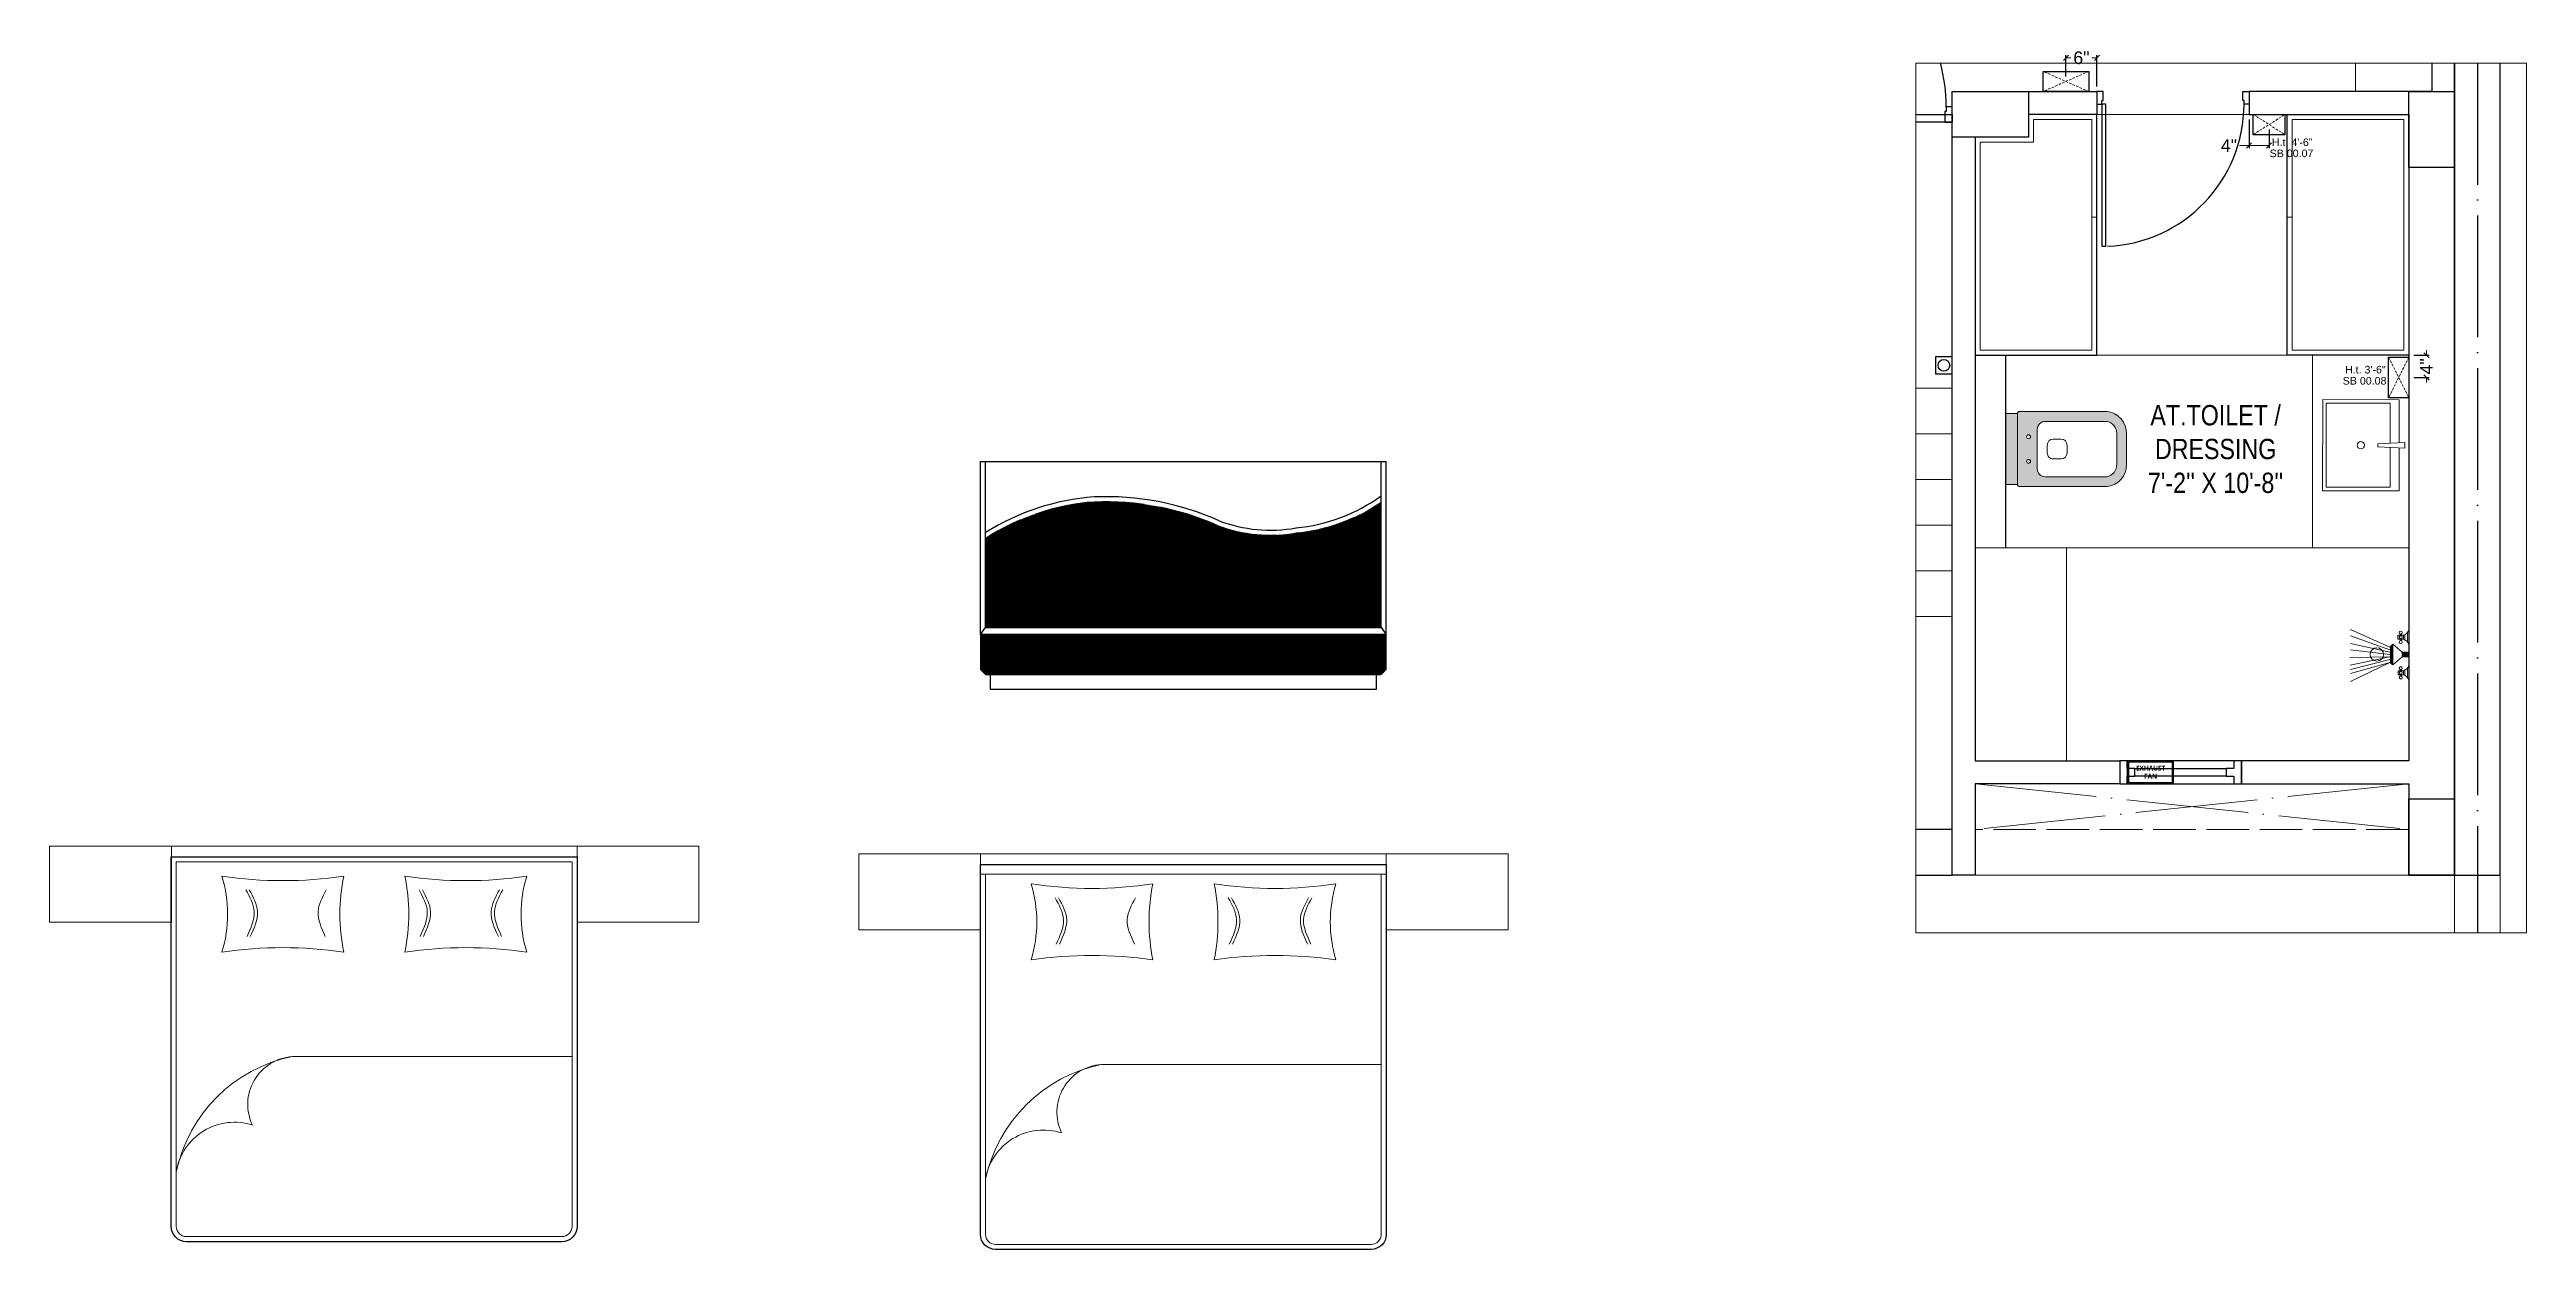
# Model space of a CAD drawing. Header units: millimetres. Extents: x 56222 to 3066687, y -650199 to -121287.
# Drawn here: x 145421.5 to 145909.8, y -181050.5 to -180813.8 of the extents above; entities that cross this region are included whole.
import ezdxf

# ---------------------------------------------------------------- set-up
doc = ezdxf.new("R2010")
doc.units = ezdxf.units.MM
doc.header["$MEASUREMENT"] = 0
doc.header["$PDMODE"] = 35
for name, pattern in [('00 . GROUND FLOOR$0$DASHED', [0.75, 0.5, -0.25]), ('ACAD_ISO02W100', [15, 12, -3]), ('ACAD_ISO04W100', [30, 24, -3, 0, -3]), ('DASHED', [0.75, 0.5, -0.25]), ('DASHED2', [0.375, 0.25, -0.125])]:
    doc.linetypes.add(name, pattern=pattern)
doc.layers.get('Defpoints').update_dxf_attribs({"color": 220})
for name, color, linetype, lineweight in [('$TD_AUDIT_GENERATED_(A0BDF17)', 32, 'Continuous', 30), ('COLUMN', 1, 'Continuous', 30), ('dim05', 1, 'Continuous', 13), ('el', 7, 'Continuous', 20), ('ELEC-wires', 1, 'DASHED2', 13), ('Electrical', 84, 'Continuous', 30), ('ELEVATION', 250, 'Continuous', 9), ('FIRST FLOOR ( TEXT )', 7, 'Continuous', 9), ('FURNITURE', 32, 'Continuous', 9), ('GROUND FLOOR', 7, 'Continuous', 9), ('GROUND FLOOR  ( PLINE )', 251, 'Continuous', 30), ('GROUND FLOOR ( STAIR )', 251, 'Continuous', 9), ('UTILITY', 48, 'Continuous', 9), ('wall', 7, 'Continuous', 30), ('X_PLOT', 1, 'Continuous', 9), ('XX~SLAB ( BEAM )~ ( DIM )', 7, 'Continuous', 9), ('XX~STR BEAM', 5, 'ACAD_ISO02W100', 9)]:
    doc.layers.add(name, color=color, linetype=linetype, lineweight=lineweight)
for name, color, linetype in [('AR DOOR', 40, 'Continuous'), ('AR ELE-5', 134, 'Continuous'), ('AR HATCH-7', 7, 'Continuous')]:
    doc.layers.add(name, color=color, linetype=linetype)
doc.layers.add('XX~SLAB ( PLINE )', color=251, linetype='Continuous', plot=False)
doc.styles.add('Arial', font='arial.ttf')
doc.styles.add('KATHA', font='swissc.ttf')
doc.styles.get("Standard").update_dxf_attribs({"font": 'arial.ttf', "height": 6})
doc.dimstyles.new('ISO-25', dxfattribs={"dimtxt": 2.5, "dimasz": 1, "dimexe": 0.5, "dimexo": 1, "dimtad": 0, "dimdec": 1, "dimlunit": 4, "dimtxsty": 'Standard', "dimblk": 'OBLIQUE', "dimcen": 2.5, "dimclrd": 1, "dimclre": 1, "dimclrt": 5, "dimadec": 0, "dimazin": 0, "dimtfac": 1, "dimtdec": 1, "dimtmove": 0, "dimatfit": 3, "dimfxl": 1, "dimlwd": -1, "dimarcsym": 0})
pattern_1 = [(45, (0, 0), (-0.08838834765, 0.08838834765), [])]

# ---------------------------------------------------------------- blocks, each defined once
blk = doc.blocks.new('A$C3EC62B37')
at = {"layer": 'FURNITURE', "lineweight": 30, "ltscale": 0.25, "true_color": 0xffffff}
h = blk.add_hatch(color=7, dxfattribs=at)
h.dxf.hatch_style = 1
h.paths.add_polyline_path([(-12.22, 0), (-12.22, 2.35), (-26.26, 2.35), (-26.26, 0)])
h.paths.add_polyline_path([(-26.26, 2.35), (-12.22, 2.35, 0.414214), (-11.83, 2.74), (-11.83, 19.96, 0.388639), (-16.24, 23.87), (-22.38, 23.87, 0.379499), (-26.65, 19.96), (-26.65, 2.74, 0.414214)])
h.paths.add_polyline_path([(-15.35, 6.26), (-23.13, 6.26, -0.414214), (-24.7, 7.83), (-24.7, 19.96, -0.349567), (-22.37, 21.91), (-16.24, 21.91, -0.364948), (-13.78, 19.96), (-13.78, 7.83, -0.414214)], flags=16)
h.paths.add_polyline_path([(-18.46, 8.22), (-20.02, 8.22, -0.414214), (-21.2, 9.39), (-21.2, 10.96, -0.414214), (-20.02, 12.13), (-18.46, 12.13, -0.414214), (-17.28, 10.96), (-17.28, 9.39, -0.414214)], flags=0)
h.paths.add_polyline_path([(-22.06, 4.53, -1), (-21.27, 4.53, -1)], flags=16)
at = {"layer": 'FURNITURE', "color": 0, "linetype": 'ByBlock', "lineweight": -2}
for p, q in [((-26.65, 2.74), (-26.65, 19.96)), ((-24.7, 7.83), (-24.7, 19.96)), ((-22.24, 23.87), (-16.24, 23.87)), ((-22.24, 21.91), (-16.24, 21.91)), ((-13.78, 7.83), (-13.78, 19.96)), ((-11.83, 2.74), (-11.83, 19.96)), ((-21.2, 9.39), (-21.2, 10.96)), ((-20.02, 12.13), (-18.46, 12.13)), ((-17.28, 9.39), (-17.28, 10.96)), ((-23.13, 6.26), (-15.35, 6.26)), ((-20.02, 8.22), (-18.46, 8.22)), ((-26.26, 2.35), (-12.22, 2.35)), ((-26.26, 2.35), (-26.26, 0)), ((-26.26, 0), (-12.22, 0)), ((-26.26, 0), (-12.22, 0)), ((-12.22, 2.35), (-12.22, 0))]:
    blk.add_line(p, q, dxfattribs=at)
for centre in [(-21.66, 4.53), (-16.81, 4.53)]:
    blk.add_circle(centre, 0.391, dxfattribs=at)
for centre, radius, start, end in [((-22.31, 19.5), 4.37, 89.0873, 174.0395), ((-22.31, 19.48), 2.44, 88.437, 168.6348), ((-16.17, 19.5), 4.37, 5.9605, 90.9127), ((-16.17, 19.48), 2.44, 11.3652, 91.563), ((-20.02, 10.96), 1.17, 90, 180), ((-18.46, 10.96), 1.17, 0, 90), ((-23.13, 7.83), 1.57, 180, 270), ((-20.02, 9.39), 1.17, 180, 270), ((-18.46, 9.39), 1.17, 270, 0), ((-15.35, 7.83), 1.57, 270, 0), ((-26.26, 2.74), 0.391, 180, 270), ((-12.22, 2.74), 0.391, 270, 0)]:
    blk.add_arc(centre, radius, start, end, dxfattribs=at)
blk = doc.blocks.new('*U262')
for points in [[(-40, 0), (0, 0), (0, 30), (10, 30), (10, 100), (-40, 100)], [(0, 0), (0, -1120), (30, -1120), (30, 0)], [(1160, 0), (1120, 0), (1120, 30), (1110, 30), (1110, 100), (1160, 100)]]:
    blk.add_lwpolyline(points, close=True)
at = {"layer": 'AR ELE-5', "linetype": 'ByBlock', "ltscale": 15}
blk.add_arc((-2, 1), 1122, 272.373, 359.9653, dxfattribs=at)
blk = doc.blocks.new('A$C07311617')
at = {"layer": 'UTILITY'}
h = blk.add_hatch(color=7, dxfattribs=at)
h.paths.add_polyline_path([(-3.13, 2.02), (-3.13, 0), (-3.74, 0), (-3.74, 0.46), (-3.74, 1.42)])
h.paths.add_polyline_path([(-3.13, 0), (-3.13, -0.46), (-3.13, -2.02), (-3.74, -1.59), (-3.74, -0.46), (-3.74, 0)])
h = blk.add_hatch(color=7, dxfattribs=at)
h.paths.add_polyline_path([(0, 0.46), (0, 0), (-1.35, 0), (-1.35, 0.46)])
h.paths.add_polyline_path([(0, 0), (0, -0.46), (-1.35, -0.46), (-1.35, 0)])
at = {"layer": 'UTILITY', "color": 7}
for p, q in [((-3.74, 1.42), (-11.52, 4.9)), ((-3.74, 0.94), (-11.52, 3.66)), ((-3.74, 0.46), (-11.52, 2.15)), ((-3.74, 0), (-11.52, 0.93)), ((-3.13, 2.02), (-3.74, 1.42)), ((-3.13, -0.46), (-3.13, 2.02)), ((-1.35, 0.46), (-3.13, 2.02)), ((-3.13, 0.46), (-3.13, 1.42)), ((-1.74, 3.79), (-1.74, 4.05)), ((-1.74, 2.99), (-1.74, 2.72)), ((-1.47, 3.79), (-1.47, 4.05)), ((-1.47, 2.99), (-1.47, 2.72)), ((-1.35, -0.46), (-1.35, 0.46)), ((-1.35, 0.46), (0, 0.46)), ((-0.8, 3.9), (-0.8, 2.88)), ((-0.27, 2.44), (-0.27, 4.33)), ((0, -0.46), (0, 0.46)), ((-3.74, -0.46), (-11.62, -0.61)), ((-3.74, -0.46), (-11.57, -2.09)), ((-3.74, -1.03), (-11.52, -2.96)), ((-3.74, -1.59), (-11.52, -5.3)), ((-3.74, -1.59), (-11.52, -3.73)), ((-3.74, -1.59), (-3.13, -2.02)), ((-3.13, -0.46), (-3.13, -2.02)), ((-1.35, -0.46), (-3.13, -2.02)), ((-1.74, -3.22), (-1.74, -2.95)), ((-1.74, -4.02), (-1.74, -4.29)), ((-1.47, -3.22), (-1.47, -2.95)), ((-1.47, -4.02), (-1.47, -4.29)), ((-1.35, -0.46), (0, -0.46)), ((-0.8, -4.13), (-0.8, -3.11)), ((-0.27, -2.68), (-0.27, -4.56))]:
    blk.add_line(p, q, dxfattribs=at)
for points in [[(-1.35, 0.46), (-3.13, 2.02)], [(-3.13, -2.02), (-1.35, -0.46)]]:
    blk.add_lwpolyline(points, dxfattribs=at)
for points in [[(-1.07, 2.99), (-2.14, 2.99), (-2.14, 3.79), (-1.07, 3.79)], [(-1.07, -3.22), (-2.14, -3.22), (-2.14, -4.02), (-1.07, -4.02)]]:
    blk.add_lwpolyline(points, close=True, dxfattribs=at)
for centre, radius in [((-6.31, 0), 1.33), ((-1.6, 4.32), 0.298), ((-1.6, 3.39), 0.298), ((-1.6, 2.45), 0.298), ((-1.6, -2.69), 0.298), ((-1.6, -3.62), 0.298), ((-1.6, -4.55), 0.298)]:
    blk.add_circle(centre, radius, dxfattribs=at)
for centre, start, end in [((-1.47, 5.26), 285.2551, 344.7449), ((-1.47, 1.52), 15.2551, 74.7449), ((-1.47, -1.75), 285.2551, 344.7449), ((-1.47, -5.49), 15.2551, 74.7449)]:
    blk.add_arc(centre, 1.52, start, end, dxfattribs=at)
blk = doc.blocks.new('6616')
at = {"color": 242, "linetype": 'DASHED', "true_color": 0xcd2027}
for p, q in [((386784.79, -36915.77), (386775.78, -36911.78)), ((386784.79, -36911.78), (386775.78, -36915.77))]:
    blk.add_line(p, q, dxfattribs=at)
at = {"layer": 'ELEC-wires', "color": 5, "linetype": 'ByBlock', "lineweight": 30, "ltscale": 4}
blk.add_lwpolyline([(386775.78, -36911.78), (386784.79, -36911.78), (386784.79, -36915.77), (386775.78, -36915.77)], close=True, dxfattribs=at)
blk = doc.blocks.new('_Oblique')
at = {"layer": 'wall', "color": 0, "lineweight": -2}
blk.add_line((-0.5, -0.5), (0.5, 0.5), dxfattribs=at)
blk = doc.blocks.new('*D1222')
at = {"layer": 'Defpoints', "color": 0, "lineweight": 30, "transparency": 16777216}
for p in [(145886.6, -180874.12), (145886.6, -180878.5), (145890.07, -180878.5)]:
    blk.add_point(p, dxfattribs=at)
at = {"layer": 'dim05', "color": 1, "linetype": 'Continuous', "lineweight": -2, "transparency": 16777216}
for p, q in [((145887.6, -180874.12), (145890.57, -180874.12)), ((145887.6, -180878.5), (145890.57, -180878.5))]:
    blk.add_line(p, q, dxfattribs=at)
at = {"layer": 'dim05', "color": 1, "linetype": 'Continuous', "transparency": 16777216}
for p, q in [((145890.07, -180874.12), (145890.07, -180873.12)), ((145890.07, -180874.12), (145890.07, -180874.19)), ((145890.07, -180878.5), (145890.07, -180878.42)), ((145890.07, -180878.5), (145890.07, -180879.5))]:
    blk.add_line(p, q, dxfattribs=at)
at = {"layer": 'dim05', "color": 1, "transparency": 16777216}
for p, rotation in [((145890.07, -180874.12), 270), ((145890.07, -180878.5), 90)]:
    blk.add_blockref('_Oblique', p, dxfattribs=dict(at, rotation=rotation))
at = {"layer": 'dim05', "color": 5, "lineweight": 25, "transparency": 16777216, "insert": (145890.07, -180876.31), "char_height": 2.5, "attachment_point": 5, "rotation": 90, "style": 'Arial'}
blk.add_mtext('4"', dxfattribs=at)
blk = doc.blocks.new('*D1223')
at = {"layer": 'Defpoints', "color": 0, "lineweight": 30, "transparency": 16777216}
for p in [(145855.1, -180826.62), (145859.05, -180828.61), (145859.05, -180832.75)]:
    blk.add_point(p, dxfattribs=at)
at = {"layer": 'dim05', "color": 1, "linetype": 'Continuous', "lineweight": -2, "transparency": 16777216}
for p, q in [((145855.1, -180827.62), (145855.1, -180833.25)), ((145859.05, -180829.61), (145859.05, -180833.25))]:
    blk.add_line(p, q, dxfattribs=at)
at = {"layer": 'dim05', "color": 1, "linetype": 'Continuous', "transparency": 16777216}
for p, q in [((145855.1, -180832.75), (145853.24, -180832.75)), ((145859.05, -180832.75), (145855.1, -180832.75))]:
    blk.add_line(p, q, dxfattribs=at)
at = {"layer": 'dim05', "color": 1, "transparency": 16777216, "rotation": 180}
blk.add_blockref('_Oblique', (145855.1, -180832.75), dxfattribs=at)
at = {"layer": 'dim05', "color": 1, "transparency": 16777216}
blk.add_blockref('_Oblique', (145859.05, -180832.75), dxfattribs=at)
at = {"layer": 'dim05', "color": 5, "lineweight": 25, "transparency": 16777216, "insert": (145851.13, -180832.75), "char_height": 2.5, "attachment_point": 5, "style": 'Arial'}
blk.add_mtext('4"', dxfattribs=at)
blk = doc.blocks.new('A$C1B9B2090')
at = {"layer": 'Electrical', "ltscale": 10}
blk.add_line((0, 4.97), (10.08, 4.97), dxfattribs=at)
at = {"layer": 'Electrical', "ltscale": 2}
for points in [[(0, 0), (10.08, 0), (10.08, 4.97), (0, 4.97)], [(0.25, 0.25), (9.83, 0.25), (9.83, 4.72), (0.25, 4.72)]]:
    blk.add_lwpolyline(points, close=True, dxfattribs=at)
at = {"layer": 'Electrical', "ltscale": 2, "insert": (1.5, 3.92), "char_height": 1.05, "width": 7.1646, "attachment_point": 1}
blk.add_mtext('\\pxqc;{\\fMalgun Gothic|b1|i0|c0|p34;\\W5.565;\\C0;\\W1;EXHAUST \\P\\W7.7995;\\W1;FAN}', dxfattribs=at)
blk = doc.blocks.new('*D1224')
at = {"layer": 'Defpoints', "color": 0, "lineweight": 30, "transparency": 16777216}
for p in [(145825.1, -180815.46), (145819.01, -180820.12), (145825.1, -180822.11)]:
    blk.add_point(p, dxfattribs=at)
at = {"layer": 'dim05', "color": 1, "linetype": 'Continuous', "lineweight": -2, "transparency": 16777216}
for p, q in [((145819.01, -180819.12), (145819.01, -180814.96)), ((145825.1, -180821.11), (145825.1, -180814.96))]:
    blk.add_line(p, q, dxfattribs=at)
at = {"layer": 'dim05', "color": 1, "linetype": 'Continuous', "transparency": 16777216}
for p, q in [((145819.01, -180815.46), (145819.98, -180815.46)), ((145825.1, -180815.46), (145824.12, -180815.46))]:
    blk.add_line(p, q, dxfattribs=at)
at = {"layer": 'dim05', "color": 1, "transparency": 16777216, "rotation": 180}
blk.add_blockref('_Oblique', (145819.01, -180815.46), dxfattribs=at)
at = {"layer": 'dim05', "color": 1, "transparency": 16777216}
blk.add_blockref('_Oblique', (145825.1, -180815.46), dxfattribs=at)
at = {"layer": 'dim05', "color": 5, "lineweight": 25, "transparency": 16777216, "insert": (145822.05, -180815.46), "char_height": 2.5, "attachment_point": 5, "style": 'Arial'}
blk.add_mtext('6"', dxfattribs=at)

msp = doc.modelspace()

# ---------------------------------------------------------------- hatches: boundary and pattern name
at = {"layer": 'AR HATCH-7', "lineweight": 30, "true_color": 0x939598}
h = msp.add_hatch(dxfattribs=at)
h.set_pattern_fill('ANSI31', color=252)
h.set_pattern_definition(pattern_1)
h.paths.add_polyline_path([(145609.027, -180908.473, 0.01906748), (145606.027, -180910.2525), (145606.027, -180926.0565, -0.34199871), (145609.027, -180922.1835)])
h.paths.add_polyline_path([(145613.027, -180906.5472, 0.02427383), (145609.027, -180908.473), (145609.027, -180922.1835, -0.06325422), (145610.027, -180922.0565), (145613.027, -180922.0565)])
h.paths.add_polyline_path([(145617.027, -180905.0709, 0.02331181), (145613.027, -180906.5472), (145613.027, -180922.0565), (145617.027, -180922.0565)])
h.paths.add_polyline_path([(145621.027, -180903.9997, 0.02263992), (145617.027, -180905.0709), (145617.027, -180922.0565), (145621.027, -180922.0565)])
h.paths.add_polyline_path([(145625.027, -180903.3048, 0.02219638), (145621.027, -180903.9997), (145621.027, -180922.0565), (145625.027, -180922.0565)])
h.paths.add_polyline_path([(145629.027, -180903.0134, 0.00709107), (145627.4985, -180903.0556, 0.01357623), (145625.027, -180903.3048), (145625.027, -180922.0565), (145629.027, -180922.0565)])
h.paths.add_polyline_path([(145637.027, -180903.5015, 0.01864433), (145633.027, -180903.108), (145633.027, -180922.0565), (145637.027, -180922.0565)])
h.paths.add_polyline_path([(145641.027, -180904.2006, 0.01883611), (145637.027, -180903.5015), (145637.027, -180922.0565), (145641.027, -180922.0565)])
h.paths.add_polyline_path([(145633.027, -180903.108, 0.0185599), (145629.027, -180903.0134), (145629.027, -180922.0565), (145633.027, -180922.0565)])
h.paths.add_polyline_path([(145645.027, -180905.2175, 0.01914541), (145641.027, -180904.2006), (145641.027, -180922.0565), (145645.027, -180922.0565)])
h.paths.add_polyline_path([(145649.027, -180906.5717, 0.01958989), (145645.027, -180905.2175), (145645.027, -180922.0565), (145649.027, -180922.0565)])
h.paths.add_polyline_path([(145653.027, -180908.147, -0.01190799), (145651.6989, -180907.6775, 0.01341117), (145649.027, -180906.5717), (145649.027, -180922.0565), (145653.027, -180922.0565)])
h.paths.add_polyline_path([(145657.027, -180909.1521, -0.03490132), (145653.027, -180908.147), (145653.027, -180922.0565), (145657.027, -180922.0565)])
h.paths.add_polyline_path([(145661.027, -180909.5872, -0.03404664), (145657.027, -180909.1521), (145657.027, -180922.0565), (145661.027, -180922.0565)])
h.paths.add_polyline_path([(145665.027, -180909.4775, -0.03385929), (145661.027, -180909.5872), (145661.027, -180922.0565), (145665.027, -180922.0565)])
h.paths.add_polyline_path([(145669.027, -180908.9601, -0.0120649), (145667.3211, -180909.1677, -0.01957295), (145665.027, -180909.4775), (145665.027, -180922.0565), (145669.027, -180922.0565)])
h.paths.add_polyline_path([(145673.027, -180908.1385, -0.0286879), (145669.027, -180908.9601), (145669.027, -180922.0565), (145673.027, -180922.0565)])
h.paths.add_polyline_path([(145677.027, -180906.8169, -0.02959701), (145673.027, -180908.1385), (145673.027, -180922.0565), (145677.027, -180922.0565)])
h.paths.add_polyline_path([(145681.027, -180904.9318, -0.0310701), (145677.027, -180906.8169), (145677.027, -180922.0565), (145680.027, -180922.0565, -0.06325422), (145681.027, -180922.1835)])
h.paths.add_polyline_path([(145684.027, -180903.0841, -0.02474726), (145681.027, -180904.9318), (145681.027, -180922.1835, -0.34199871), (145684.027, -180926.0565)])
h.paths.add_polyline_path([(145685.027, -180929.1641), (145681.027, -180929.1641), (145681.027, -180937.0565), (145683.027, -180937.0565), (145684.027, -180937.0565), (145685.027, -180936.0565)])
h.paths.add_polyline_path([(145681.027, -180929.1641), (145677.027, -180929.1641), (145677.027, -180937.0565), (145681.027, -180937.0565)])
h.paths.add_polyline_path([(145677.027, -180929.1641), (145673.027, -180929.1641), (145673.027, -180937.0565), (145677.027, -180937.0565)])
h.paths.add_polyline_path([(145673.027, -180929.1641), (145669.027, -180929.1641), (145669.027, -180937.0565), (145673.027, -180937.0565)])
h.paths.add_polyline_path([(145669.027, -180929.1641), (145665.027, -180929.1641), (145665.027, -180937.0565), (145669.027, -180937.0565)])
h.paths.add_polyline_path([(145665.027, -180929.1641), (145661.027, -180929.1641), (145661.027, -180937.0565), (145665.027, -180937.0565)])
h.paths.add_polyline_path([(145661.027, -180929.1641), (145657.027, -180929.1641), (145657.027, -180937.0565), (145661.027, -180937.0565)])
h.paths.add_polyline_path([(145657.027, -180929.1641), (145653.027, -180929.1641), (145653.027, -180937.0565), (145657.027, -180937.0565)])
h.paths.add_polyline_path([(145653.027, -180929.1641), (145649.027, -180929.1641), (145649.027, -180937.0565), (145653.027, -180937.0565)])
h.paths.add_polyline_path([(145649.027, -180929.1641), (145645.027, -180929.1641), (145645.027, -180937.0565), (145649.027, -180937.0565)])
h.paths.add_polyline_path([(145645.027, -180929.1641), (145641.027, -180929.1641), (145641.027, -180937.0565), (145645.027, -180937.0565)])
h.paths.add_polyline_path([(145641.027, -180929.1641), (145637.027, -180929.1641), (145637.027, -180937.0565), (145641.027, -180937.0565)])
h.paths.add_polyline_path([(145637.027, -180929.1641), (145633.027, -180929.1641), (145633.027, -180937.0565), (145637.027, -180937.0565)])
h.paths.add_polyline_path([(145633.027, -180929.1641), (145629.027, -180929.1641), (145629.027, -180937.0565), (145633.027, -180937.0565)])
h.paths.add_polyline_path([(145629.027, -180929.1641), (145625.027, -180929.1641), (145625.027, -180937.0565), (145629.027, -180937.0565)])
h.paths.add_polyline_path([(145625.027, -180929.1641), (145621.027, -180929.1641), (145621.027, -180937.0565), (145625.027, -180937.0565)])
h.paths.add_polyline_path([(145621.027, -180929.1641), (145617.027, -180929.1641), (145617.027, -180937.0565), (145621.027, -180937.0565)])
h.paths.add_polyline_path([(145617.027, -180929.1641), (145613.027, -180929.1641), (145613.027, -180937.0565), (145617.027, -180937.0565)])
h.paths.add_polyline_path([(145613.027, -180929.1641), (145609.027, -180929.1641), (145609.027, -180937.0565), (145613.027, -180937.0565)])
h.paths.add_polyline_path([(145609.027, -180929.1641), (145605.027, -180929.1641), (145605.027, -180936.0565), (145606.027, -180937.0565), (145609.027, -180937.0565)])
at = {"layer": 'AR HATCH-7', "lineweight": 30, "true_color": 0x636466}
h = msp.add_hatch(dxfattribs=at)
h.set_pattern_fill('ANSI31', color=251)
h.set_pattern_definition(pattern_1)
h.paths.add_polyline_path([(145680.027, -180922.0565), (145610.027, -180922.0565, 0.41421356), (145606.027, -180926.0565), (145606.027, -180927.8085), (145684.027, -180927.8085), (145684.027, -180926.0565, 0.41421356)])

# ---------------------------------------------------------------- linework, layer by layer
at = {"layer": '$TD_AUDIT_GENERATED_(A0BDF17)', "linetype": '00 . GROUND FLOOR$0$DASHED', "lineweight": 25, "ltscale": 2}
for p, q in [((145617.027, -180905.0709), (145617.027, -180922.0565)), ((145621.027, -180903.9997), (145621.027, -180922.0565)), ((145625.027, -180903.3048), (145625.027, -180922.0565)), ((145629.027, -180903.0134), (145629.027, -180922.0565)), ((145633.027, -180902.0565), (145633.027, -180902.1062)), ((145633.027, -180903.108), (145633.027, -180922.0565)), ((145637.027, -180903.5015), (145637.027, -180922.0565)), ((145641.027, -180904.2006), (145641.027, -180922.0565)), ((145645.027, -180905.2175), (145645.027, -180922.0565)), ((145681.027, -180904.9318), (145681.027, -180922.1835)), ((145609.027, -180908.473), (145609.027, -180922.1835)), ((145613.027, -180906.5472), (145613.027, -180922.0565)), ((145649.027, -180906.5717), (145649.027, -180922.0565)), ((145653.027, -180908.147), (145653.027, -180922.0565)), ((145657.027, -180909.1521), (145657.027, -180922.0565)), ((145661.027, -180909.5872), (145661.027, -180922.0565)), ((145665.027, -180909.4775), (145665.027, -180922.0565)), ((145669.027, -180908.9601), (145669.027, -180922.0565)), ((145673.027, -180908.1385), (145673.027, -180922.0565)), ((145677.027, -180906.8169), (145677.027, -180922.0565)), ((145609.027, -180937.0565), (145609.027, -180929.1641)), ((145613.027, -180937.0565), (145613.027, -180929.1641)), ((145617.027, -180937.0565), (145617.027, -180929.1641)), ((145621.027, -180937.0565), (145621.027, -180929.1641)), ((145625.027, -180937.0565), (145625.027, -180929.1641)), ((145629.027, -180937.0565), (145629.027, -180929.1641)), ((145633.027, -180937.0565), (145633.027, -180929.1641)), ((145637.027, -180937.0565), (145637.027, -180929.1641)), ((145641.027, -180937.0565), (145641.027, -180929.1641)), ((145645.027, -180937.0565), (145645.027, -180929.1641)), ((145649.027, -180937.0565), (145649.027, -180929.1641)), ((145653.027, -180937.0565), (145653.027, -180929.1641)), ((145657.027, -180937.0565), (145657.027, -180929.1641)), ((145661.027, -180937.0565), (145661.027, -180929.1641)), ((145665.027, -180937.0565), (145665.027, -180929.1641)), ((145669.027, -180937.0565), (145669.027, -180929.1641)), ((145673.027, -180937.0565), (145673.027, -180929.1641)), ((145677.027, -180937.0565), (145677.027, -180929.1641)), ((145681.027, -180937.0565), (145681.027, -180929.1641))]:
    msp.add_line(p, q, dxfattribs=at)
msp.add_lwpolyline([(145606.027, -180927.8085), (145684.027, -180927.8085), (145684.027, -180926.0565, 0.41421356), (145680.027, -180922.0565), (145610.027, -180922.0565, 0.41421356), (145606.027, -180926.0565)], format="xyb", close=True, dxfattribs=at)
msp.add_lwpolyline([(145796.5956, -180825.1154), (145795.3956, -180825.1154), (145795.3956, -180826.0154), (145795.0956, -180826.0154), (145795.0956, -180828.1154), (145796.5956, -180828.1154)], close=True)
at = {"layer": 'AR ELE-5', "linetype": 'ByBlock', "ltscale": 15}
msp.add_arc((145761.7463, -180825.1358), 33.6493, 0.034736, 14.908081, dxfattribs=at)
at = {"layer": 'COLUMN'}
for points in [[(145811.5956, -180822.1154), (145811.5956, -180831.1154), (145796.5956, -180831.1154), (145796.5956, -180822.1154)], [(145886.5956, -180822.1154), (145895.5956, -180822.1154), (145895.5956, -180837.1154), (145886.5956, -180837.1154)], [(145886.5956, -180961.6154), (145895.5956, -180961.6154), (145895.5956, -180976.6154), (145886.5956, -180976.6154)]]:
    msp.add_lwpolyline(points, close=True, dxfattribs=at)
at = {"layer": 'Electrical', "linetype": 'ACAD_ISO02W100', "lineweight": 25}
for centre, radius, start, end in [((145630.85, -180948.6824), 45.7497, 94.201039, 122.797766), ((145629.7525, -180956.9217), 53.9132, 65.979197, 92.396126), ((145663.8732, -180873.7201), 35.6149, 275.555492, 304.544381), ((145662.2181, -180880.0322), 29.579, 249.167734, 280.130751)]:
    msp.add_arc(centre, radius, start, end, dxfattribs=at)
at = {"layer": 'ELEVATION', "lineweight": 0}
msp.add_lwpolyline([(145789.4252, -180816.4789), (145909.7765, -180816.4789), (145909.7765, -180988.0514), (145789.4252, -180988.0514)], close=True, dxfattribs=at)
at = {"layer": 'FURNITURE'}
for p, q in [((145824.0956, -180846.8654), (145825.0956, -180846.8654)), ((145863.5956, -180846.8654), (145862.5956, -180846.8654)), ((145867.5956, -180912.1154), (145867.5956, -180874.1154)), ((145421.5287, -180970.9024), (145549.5122, -180970.9024)), ((145581.0353, -180972.4386), (145709.0188, -180972.4386)), ((145605.0435, -180976.4386), (145685.0105, -180976.4386)), ((145605.06, -180974.5375), (145685.027, -180974.5375)), ((145524.5204, -181012.428), (145469.3275, -181012.428)), ((145684.027, -181013.9642), (145628.834, -181013.9642))]:
    msp.add_line(p, q, dxfattribs=at)
at = {"layer": 'FURNITURE', "lineweight": 30}
for p, q in [((145605.027, -180929.1641), (145605.027, -180895.0565)), ((145605.027, -180895.0565), (145685.027, -180895.0565)), ((145606.027, -180927.8085), (145606.027, -180895.0565)), ((145684.027, -180927.8085), (145684.027, -180895.0565)), ((145685.027, -180929.1641), (145685.027, -180895.0565)), ((145606.027, -180937.0565), (145605.027, -180936.0565)), ((145684.027, -180937.0565), (145685.027, -180936.0565))]:
    msp.add_line(p, q, dxfattribs=at)
at = {"layer": 'FURNITURE'}
for points in [[(145876.0956, -180816.4789), (145876.0956, -180822.1154), (145891.0956, -180822.1154), (145891.0956, -180816.4789)], [(145812.5956, -180827.6154), (145812.5956, -180832.1154), (145802.0956, -180832.1154)], [(145802.0956, -180832.1154), (145802.0956, -180873.1154), (145824.0956, -180873.1154), (145824.0956, -180827.6154), (145812.5956, -180827.6154)], [(145884.6937, -180892.3631), (145884.6792, -180900.8742), (145869.5853, -180900.8654), (145869.6059, -180882.8654), (145884.6999, -180882.8742), (145884.6943, -180891.3866)], [(145882.8933, -180892.2755), (145882.8793, -180900.1528), (145870.3059, -180900.1457), (145870.3256, -180883.586), (145882.899, -180883.5931), (145882.8939, -180891.4718)]]:
    msp.add_lwpolyline(points, dxfattribs=at)
at = {"layer": 'FURNITURE', "lineweight": 30}
for points in [[(145789.4252, -180826.6154), (145796.5956, -180826.6154), (145796.5956, -180828.1154), (145789.4252, -180828.1154)], [(145801.0956, -180831.1154), (145801.0956, -180874.1154), (145825.0956, -180874.1154), (145825.0956, -180826.6154), (145811.5956, -180826.6154)], [(145685.027, -180936.0565), (145685.027, -180929.1641), (145605.027, -180929.1641), (145605.027, -180936.0565)], [(145606.027, -180937.0565), (145684.027, -180937.0565)]]:
    msp.add_lwpolyline(points, dxfattribs=at)
for points in [[(145862.5956, -180826.6154), (145886.5956, -180826.6154), (145886.5956, -180874.1154), (145862.5956, -180874.1154)], [(145606.027, -180927.8085), (145684.027, -180927.8085), (145685.027, -180929.1641), (145605.027, -180929.1641)], [(145607.027, -180937.0565), (145683.027, -180937.0565), (145683.027, -180940.0565), (145607.027, -180940.0565)]]:
    msp.add_lwpolyline(points, close=True, dxfattribs=at)
at = {"layer": 'FURNITURE'}
for points in [[(145885.5956, -180827.6154), (145885.5956, -180873.1154), (145863.5956, -180873.1154), (145863.5956, -180827.6154)], [(145880.4775, -180891.5862), (145880.4771, -180892.1578), (145885.7739, -180892.4157), (145885.7746, -180891.3354)], [(145801.0956, -180912.1154), (145819.0956, -180912.1154), (145819.0956, -180954.1154), (145801.0956, -180954.1154)], [(145445.537, -180970.9024), (145445.537, -180985.9024), (145421.5287, -180985.9024), (145421.5287, -180970.9024)], [(145525.5039, -180970.9024), (145525.5039, -180985.9024), (145549.5122, -180985.9024), (145549.5122, -180970.9024)], [(145605.0435, -180972.4386), (145605.0435, -180987.4386), (145581.0353, -180987.4386), (145581.0353, -180972.4386)], [(145685.0105, -180972.4386), (145685.0105, -180987.4386), (145709.0188, -180987.4386), (145709.0188, -180972.4386)]]:
    msp.add_lwpolyline(points, close=True, dxfattribs=at)
at = {"layer": 'FURNITURE', "lineweight": 30}
for points in [[(145522.5204, -181048.932), (145448.5204, -181048.932, -0.41421356), (145445.5204, -181045.932), (145445.5204, -180973.0013), (145525.5204, -180973.0013), (145525.5204, -181045.932, -0.41421356)], [(145682.027, -181050.4682), (145608.027, -181050.4682, -0.41421356), (145605.027, -181047.4682), (145605.027, -180974.5375), (145685.027, -180974.5375), (145685.027, -181047.4682, -0.41421356)]]:
    msp.add_lwpolyline(points, format="xyb", close=True, dxfattribs=at)
at = {"layer": 'FURNITURE'}
for points in [[(145522.5204, -181047.932), (145448.5204, -181047.932, -0.41421356), (145446.5204, -181045.932), (145446.5204, -180974.0013), (145524.5204, -180974.0013), (145524.5204, -181045.932, -0.41421356)], [(145682.027, -181049.4682), (145608.027, -181049.4682, -0.41421356), (145606.027, -181047.4682), (145606.027, -180976.4386), (145684.027, -180976.4386), (145684.027, -181047.4682, -0.41421356)], [(145461.5314, -181025.9492, -0.52796512), (145469.3275, -181012.428, 0.29648943), (145446.5204, -181035.0707, -0.4593765), (145461.5314, -181025.9492)], [(145621.038, -181027.4854, -0.52796512), (145628.834, -181013.9642, 0.29648943), (145606.027, -181036.6069, -0.4593765), (145621.038, -181027.4854)]]:
    msp.add_lwpolyline(points, format="xyb", close=True, dxfattribs=at)
at = {"layer": 'FURNITURE', "elevation": -0.0053}
for points in [[(145479.5115, -180991.8222, -0.10058607), (145479.5115, -180976.8222, -0.07572579), (145455.5115, -180976.8222, -0.14896716), (145455.5115, -180991.8222, -0.0741156)], [(145491.5925, -180991.8222, 0.10058607), (145491.5925, -180976.8222, 0.07572579), (145515.5925, -180976.8222, 0.14896716), (145515.5925, -180991.8222, 0.0741156)], [(145639.0181, -180993.3584, -0.10058607), (145639.0181, -180978.3584, -0.07572579), (145615.0181, -180978.3584, -0.14896716), (145615.0181, -180993.3584, -0.0741156)], [(145651.099, -180993.3584, 0.10058607), (145651.099, -180978.3584, 0.07572579), (145675.099, -180978.3584, 0.14896716), (145675.099, -180993.3584, 0.0741156)]]:
    msp.add_lwpolyline(points, format="xyb", close=True, dxfattribs=at)
at = {"layer": 'FURNITURE'}
msp.add_circle((145877.1322, -180891.8698), 0.7202, dxfattribs=at)
at = {"layer": 'FURNITURE', "lineweight": 30}
for centre, radius, start, end in [((145630.85, -180948.6824), 46.7497, 94.201039, 122.071344), ((145629.7525, -180956.9217), 54.9132, 65.979197, 92.396126), ((145663.8732, -180873.7201), 34.6149, 275.555492, 305.607487), ((145662.2181, -180880.0322), 28.579, 249.167734, 280.130751)]:
    msp.add_arc(centre, radius, start, end, dxfattribs=at)
at = {"layer": 'FURNITURE'}
for points in [[(145460.2532, -180979.5605, -0.0053), (145461.0252, -180980.9776, -0.0053), (145462.6561, -180983.9712, -0.0053), (145461.2154, -180987.0879, -0.0053), (145460.4567, -180988.7293, -0.0053)], [(145460.898, -180979.5605, -0.0053), (145461.67, -180980.9776, -0.0053), (145463.3008, -180983.9712, -0.0053), (145461.8602, -180987.0879, -0.0053), (145461.1015, -180988.7293, -0.0053)], [(145476.089, -180979.5605, -0.0053), (145475.3171, -180980.9776, -0.0053), (145473.6862, -180983.9712, -0.0053), (145475.1269, -180987.0879, -0.0053), (145475.8856, -180988.7293, -0.0053)], [(145494.3701, -180979.5605, -0.0053), (145495.1421, -180980.9776, -0.0053), (145496.773, -180983.9712, -0.0053), (145495.3323, -180987.0879, -0.0053), (145494.5736, -180988.7293, -0.0053)], [(145495.0149, -180979.5605, -0.0053), (145495.7869, -180980.9776, -0.0053), (145497.4177, -180983.9712, -0.0053), (145495.9771, -180987.0879, -0.0053), (145495.2184, -180988.7293, -0.0053)], [(145510.2059, -180979.5605, -0.0053), (145509.434, -180980.9776, -0.0053), (145507.8031, -180983.9712, -0.0053), (145509.2438, -180987.0879, -0.0053), (145510.0025, -180988.7293, -0.0053)], [(145510.8507, -180979.5605, -0.0053), (145510.0787, -180980.9776, -0.0053), (145508.4479, -180983.9712, -0.0053), (145509.8885, -180987.0879, -0.0053), (145510.6473, -180988.7293, -0.0053)], [(145619.7598, -180981.0967, -0.0053), (145620.5318, -180982.5138, -0.0053), (145622.1626, -180985.5074, -0.0053), (145620.722, -180988.6241, -0.0053), (145619.9633, -180990.2655, -0.0053)], [(145620.4046, -180981.0967, -0.0053), (145621.1766, -180982.5138, -0.0053), (145622.8074, -180985.5074, -0.0053), (145621.3668, -180988.6241, -0.0053), (145620.608, -180990.2655, -0.0053)], [(145635.5956, -180981.0967, -0.0053), (145634.8236, -180982.5138, -0.0053), (145633.1928, -180985.5074, -0.0053), (145634.6334, -180988.6241, -0.0053), (145635.3922, -180990.2655, -0.0053)], [(145653.8767, -180981.0967, -0.0053), (145654.6487, -180982.5138, -0.0053), (145656.2795, -180985.5074, -0.0053), (145654.8389, -180988.6241, -0.0053), (145654.0802, -180990.2655, -0.0053)], [(145654.5215, -180981.0967, -0.0053), (145655.2935, -180982.5138, -0.0053), (145656.9243, -180985.5074, -0.0053), (145655.4836, -180988.6241, -0.0053), (145654.7249, -180990.2655, -0.0053)], [(145669.7125, -180981.0967, -0.0053), (145668.9405, -180982.5138, -0.0053), (145667.3097, -180985.5074, -0.0053), (145668.7503, -180988.6241, -0.0053), (145669.5091, -180990.2655, -0.0053)], [(145670.3573, -180981.0967, -0.0053), (145669.5853, -180982.5138, -0.0053), (145667.9545, -180985.5074, -0.0053), (145669.3951, -180988.6241, -0.0053), (145670.1538, -180990.2655, -0.0053)]]:
    msp.add_open_spline(points, degree=3, knots=[0, 0, 0, 0, 4.57791705, 9.67113696, 9.67113696, 9.67113696, 9.67113696], dxfattribs=at)
at = {"layer": 'GROUND FLOOR'}
for p, q in [((145895.5956, -180816.4789), (145895.5956, -180988.0514)), ((145904.5956, -180816.4789), (145904.5956, -180988.0514)), ((145796.5956, -180822.1154), (145796.5956, -180976.6154)), ((145825.0956, -180822.1154), (145796.5956, -180822.1154)), ((145825.0956, -180822.1154), (145825.0956, -180826.6154)), ((145886.5956, -180822.1154), (145855.0996, -180822.1141)), ((145855.0996, -180822.1141), (145855.0996, -180826.6141)), ((145886.5956, -180826.6154), (145811.5956, -180826.6154)), ((145886.5956, -180826.6154), (145886.5956, -180954.1154)), ((145801.0956, -180831.1154), (145801.0956, -180954.1154)), ((145801.0956, -180874.1154), (145886.5956, -180874.1154)), ((145801.0956, -180912.1154), (145886.5956, -180912.1154)), ((145832.5956, -180954.1154), (145886.5956, -180954.1154)), ((145853.5956, -180954.1154), (145853.5956, -180958.6154)), ((145801.0956, -180958.6154), (145801.0956, -180976.6154)), ((145832.5956, -180958.6154), (145886.5956, -180958.6154)), ((145886.5956, -180958.6154), (145886.5956, -180976.6154)), ((145796.5956, -180967.6154), (145789.4252, -180967.6154)), ((145895.5956, -180976.6154), (145789.4252, -180976.6154))]:
    msp.add_line(p, q, dxfattribs=at)
at = {"layer": 'GROUND FLOOR', "color": 1, "linetype": 'ACAD_ISO04W100'}
for p, q in [((145900.0956, -180816.4789), (145900.0956, -180976.6154)), ((145801.0956, -180958.6154), (145886.5956, -180967.6154)), ((145886.5956, -180958.6154), (145801.0956, -180967.6154))]:
    msp.add_line(p, q, dxfattribs=at)
at = {"layer": 'GROUND FLOOR', "linetype": 'ACAD_ISO02W100', "ltscale": 0.7}
msp.add_line((145886.5956, -180967.6154), (145801.0956, -180967.6154), dxfattribs=at)
at = {"layer": 'GROUND FLOOR', "color": 6, "lineweight": 30}
msp.add_lwpolyline([(145895.5956, -180816.4789), (145895.5956, -180976.6154), (145904.5956, -180976.6154), (145904.5956, -180816.4789)], dxfattribs=at)
at = {"layer": 'GROUND FLOOR  ( PLINE )'}
for points in [[(145891.0956, -180816.4789), (145891.0956, -180822.1154), (145855.0996, -180822.1141), (145855.0996, -180826.6141), (145886.5956, -180826.6154), (145886.5956, -180954.1154), (145853.5956, -180954.1154), (145853.5956, -180958.6154), (145886.5956, -180958.6154), (145886.5956, -180976.6154), (145895.5956, -180976.6154), (145895.5956, -180816.4789)], [(145801.0956, -180954.1154), (145829.5905, -180954.1154), (145829.5905, -180958.6154), (145801.0956, -180958.6154), (145801.0956, -180976.6154), (145796.5956, -180976.6154), (145796.5956, -180822.1154), (145825.0956, -180822.1154), (145825.0956, -180826.6154), (145811.5956, -180826.6154)], [(145801.0956, -180831.1154), (145801.0956, -180954.1154)], [(145807.0956, -180874.1154), (145807.0956, -180912.1154)], [(145789.4252, -180976.6154), (145796.5956, -180976.6154), (145796.5956, -180967.6154), (145789.4252, -180967.6154)]]:
    msp.add_lwpolyline(points, dxfattribs=at)
at = {"layer": 'GROUND FLOOR ( STAIR )'}
for p, q in [((145796.5956, -180880.6154), (145789.4252, -180880.6154)), ((145796.5956, -180889.6154), (145789.4252, -180889.6154)), ((145796.5956, -180898.6154), (145789.4252, -180898.6154)), ((145796.5956, -180907.6154), (145789.4252, -180907.6154)), ((145796.5956, -180916.6154), (145789.4252, -180916.6154)), ((145796.5956, -180925.6154), (145789.4252, -180925.6154))]:
    msp.add_line(p, q, dxfattribs=at)
at = {"layer": 'X_PLOT', "linetype": 'ACAD_ISO04W100', "lineweight": 30}
msp.add_line((145900.0956, -180816.4789), (145900.0956, -180988.0514), dxfattribs=at)
at = {"layer": 'XX~SLAB ( BEAM )~ ( DIM )', "color": 242, "linetype": 'DASHED', "true_color": 0xcd2027}
for p, q in [((145855.9163, -180826.6142), (145862.1789, -180830.6142)), ((145855.9163, -180830.6142), (145862.1789, -180826.6154)), ((145886.5956, -180874.4953), (145882.5956, -180882.4953)), ((145882.5956, -180874.4953), (145886.5956, -180882.4953))]:
    msp.add_line(p, q, dxfattribs=at)
at = {"layer": 'XX~SLAB ( BEAM )~ ( DIM )'}
msp.add_lwpolyline([(145825.0956, -180826.6154), (145862.5956, -180826.6154), (145862.5956, -180874.1154), (145825.0956, -180874.1154)], close=True, dxfattribs=at)
at = {"layer": 'XX~SLAB ( BEAM )~ ( DIM )', "color": 6, "lineweight": 30}
msp.add_lwpolyline([(145793.2683, -180877.7655), (145796.587, -180877.7655), (145796.6042, -180874.4554), (145793.2854, -180874.4554)], close=True, dxfattribs=at)
msp.add_circle((145794.9405, -180876.1105), 1.1551, dxfattribs=at)
at = {"layer": 'XX~SLAB ( PLINE )'}
msp.add_lwpolyline([(145853.5905, -180954.1154), (145852.0905, -180954.1154), (145852.0905, -180955.6154), (145850.5905, -180955.6154), (145850.5905, -180957.1154), (145832.5905, -180957.1154), (145832.5905, -180955.6154), (145831.0905, -180955.6154), (145831.0905, -180954.1154), (145829.5905, -180954.1154), (145829.5905, -180958.6154), (145831.0905, -180958.6154), (145831.0905, -180957.1154), (145832.5905, -180957.1154), (145832.5905, -180955.6154), (145850.5905, -180955.6154), (145850.5905, -180957.1154), (145852.0905, -180957.1154), (145852.0905, -180958.6154), (145853.5905, -180958.6154), (145853.5905, -180954.1154), (145829.5905, -180954.1154), (145829.5905, -180958.6154), (145853.5905, -180958.6154)], close=True, dxfattribs=at)
at = {"layer": 'XX~STR BEAM', "lineweight": 30}
for points in [[(145855.9163, -180830.6142), (145855.9163, -180826.6142), (145862.1789, -180826.6142), (145862.1789, -180830.6142)], [(145882.5956, -180874.4953), (145886.5956, -180874.4953), (145886.5956, -180882.4953), (145882.5956, -180882.4953)]]:
    msp.add_lwpolyline(points, close=True, dxfattribs=at)

# ---------------------------------------------------------------- block references
at = {"xscale": 0.9052782660299882, "yscale": 0.9052782660299882, "zscale": 0.9052782660299882}
msp.add_blockref('A$C1B9B2090', (145831.0905, -180958.6148), dxfattribs=at)
at = {"layer": 'AR DOOR', "linetype": 'ByBlock', "lineweight": -2, "extrusion": (0, 0, -1), "xscale": -0.02500332000264408, "yscale": 0.02500332000264408, "zscale": -0.02500332000264408}
msp.add_blockref('*U262', (-145826.0957, -180824.6144), dxfattribs=at)
at = {"layer": 'el', "color": 1}
msp.add_blockref('6616', (-240961.28, -143906.3448), dxfattribs=at)
at = {"layer": 'FURNITURE', "rotation": 270.0000000028459}
msp.add_blockref('A$C3EC62B37', (145807.0956, -180911.8543), dxfattribs=at)
at = {"layer": 'FURNITURE', "lineweight": 18, "rotation": 0.03312803684924393}
msp.add_blockref('A$C07311617', (145886.5956, -180933.1154), dxfattribs=at)

# ---------------------------------------------------------------- texts
at = {"layer": 'Electrical', "color": 240, "true_color": 0xed1f24, "transparency": 33554687}
for s, p in [('H.t. 4\'-6"', (145859.6045, -180832.8504)), ('H.t. 3\'-6"', (145874.0125, -180877.7037))]:
    msp.add_text(s, height=1.5, dxfattribs=at).set_placement(p)
at = {"layer": 'Electrical', "color": 5, "transparency": 33554687}
for s, p in [('SB 00.07', (145859.1534, -180835.0482)), ('SB 00.08', (145873.5614, -180879.9015))]:
    msp.add_text(s, height=1.5, dxfattribs=at).set_placement(p)
at = {"layer": 'FIRST FLOOR ( TEXT )', "insert": (145848.5026, -180892.6315), "char_height": 4, "attachment_point": 5, "style": 'KATHA'}
msp.add_mtext("AT.TOILET /\\PDRESSING\\P7'-2'' X 10'-8''", dxfattribs=at)

# ---------------------------------------------------------------- dimensions: what is measured, and where the dimension line sits
at = {"layer": 'dim05', "color": 27, "lineweight": 25, "true_color": 0x7d5120}
dim = msp.add_linear_dim(base=(145825.0956, -180815.46), p1=(145819.0073, -180820.122), p2=(145825.0956, -180822.1141), dimstyle='ISO-25', override={"dimdec": 0, "dimtxsty": 'Arial'}, dxfattribs=at)
dim.commit()
dim.dimension.update_dxf_attribs({"geometry": '*D1224', "text_midpoint": (145822.0514, -180815.46)})
dim = msp.add_linear_dim(base=(145859.0476, -180832.7521), p1=(145855.0996, -180826.6154), p2=(145859.0476, -180828.6148), dimstyle='ISO-25', override={"dimtxsty": 'Arial'}, dxfattribs=at)
dim.commit()
dim.dimension.update_dxf_attribs({"geometry": '*D1223', "text_midpoint": (145851.1272, -180832.7521), "dimtype": 160})
dim = msp.add_linear_dim(base=(145890.0712, -180878.4953), p1=(145886.5956, -180874.1154), p2=(145886.5956, -180878.4953), angle=90, dimstyle='ISO-25', override={"dimdec": 0, "dimtxsty": 'Arial'}, dxfattribs=at)
dim.commit()
dim.dimension.update_dxf_attribs({"geometry": '*D1222', "text_midpoint": (145890.0712, -180876.3054)})

doc.saveas('drawing.dxf')
